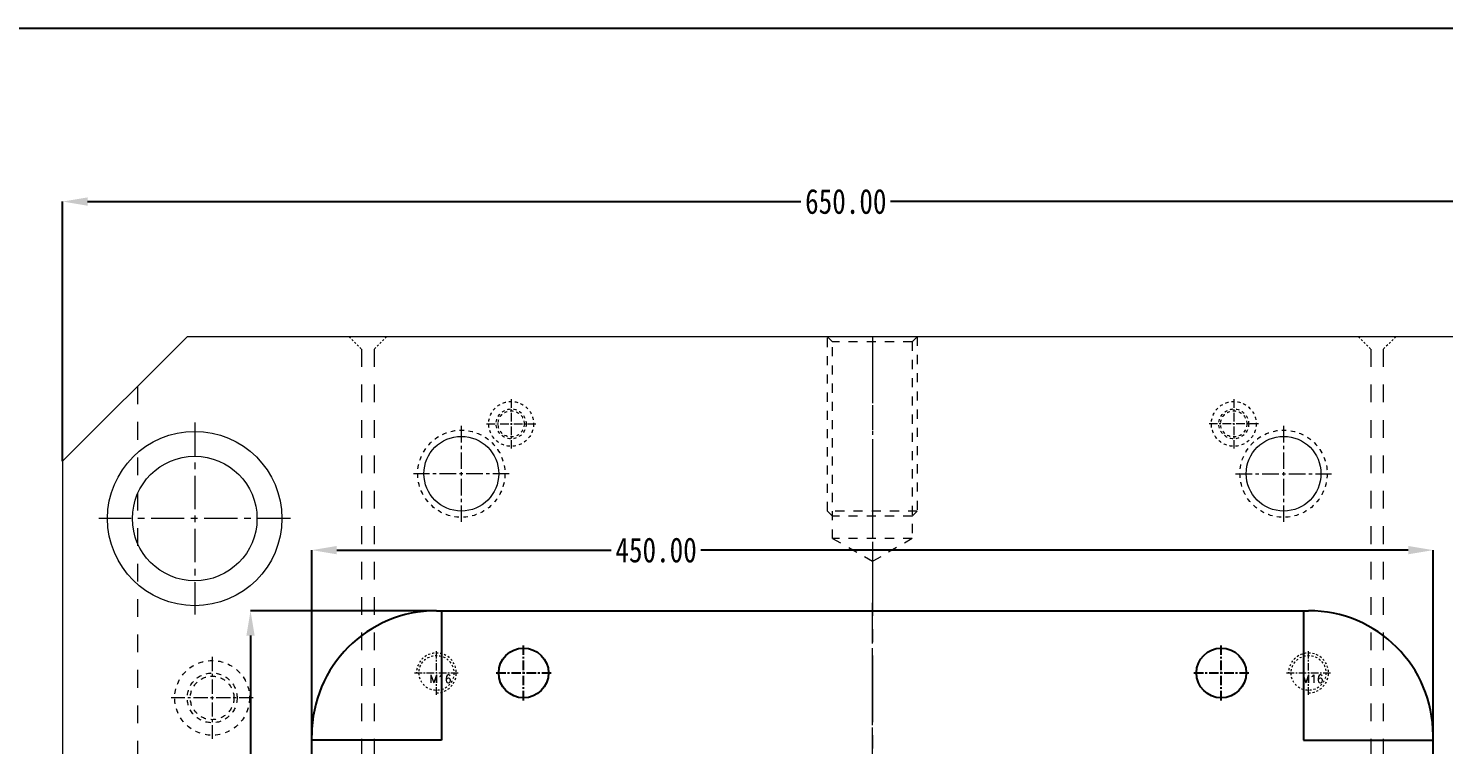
# Model space of a CAD drawing. Header units: millimetres. Extents: x -569 to 1807, y -7664 to 1724.
# Drawn here: x -56 to 513, y -781 to -493 of the extents above; entities that cross this region are included whole.
import ezdxf

# ---------------------------------------------------------------- set-up
doc = ezdxf.new("R2010")
doc.units = ezdxf.units.MM
doc.header["$LTSCALE"] = 16.335
doc.header["$PDMODE"] = 3
doc.header["$PDSIZE"] = 0.3125
doc.linetypes.add('CENTER', pattern=[0.6, 0.375, -0.075, 0.075, -0.075])
doc.linetypes.add('HIDDEN', pattern=[0.2, 0.1, -0.1])
doc.layers.get('0').update_dxf_attribs({"linetype": 'CONTINUOUS'})
doc.layers.get('Defpoints').update_dxf_attribs({"linetype": 'CONTINUOUS'})
for name, color, linetype, lineweight in [('center', 1, 'CENTER', 9), ('moldbase', 7, 'CONTINUOUS', 20), ('screw', 33, 'CONTINUOUS', 13)]:
    doc.layers.add(name, color=color, linetype=linetype, lineweight=lineweight)
doc.styles.get("Standard").update_dxf_attribs({"font": 'txt', "width": 0.8})
doc.styles.add('TXT', font='txt.shx', dxfattribs={"bigfont": 'gbcbig.shx'})
doc.dimstyles.get("Standard").update_dxf_attribs({"dimtxt": 0.15625, "dimasz": 0.1875, "dimexe": 0.125, "dimexo": 0.0625, "dimtad": 0, "dimtih": 1, "dimtoh": 1, "dimdsep": 46, "dimtxsty": 'Standard', "dimcen": 0.09, "dimadec": 0, "dimazin": 0, "dimtp": 0.01, "dimtm": 0.01, "dimtfac": 1, "dimtofl": 0, "dimtmove": 0, "dimatfit": 3, "dimfxl": 0, "dimtolj": 1, "dimarcsym": 0})

# ---------------------------------------------------------------- blocks, each defined once
blk = doc.blocks.new('screw_m16_g')
at = {"layer": 'screw', "color": 1, "linetype": 'CENTER', "ltscale": 0.497582}
for p, q in [((0, -8.8), (0, 8.8)), ((-8.8, 0), (8.8, 0))]:
    blk.add_line(p, q, dxfattribs=at)
at = {"layer": 'screw', "linetype": 'HIDDEN', "ltscale": 0.497582}
blk.add_circle((0, 0), 7, dxfattribs=at)
at = {"layer": 'screw', "color": 92, "linetype": 'HIDDEN', "ltscale": 0.497582}
blk.add_arc((0, 0), 8, 270, 180, dxfattribs=at)
at = {"layer": 'screw', "color": 6, "style": 'TXT'}
blk.add_text('M16', height=3.2, dxfattribs=at).set_placement((-2.72, -4))
blk = doc.blocks.new('*D16')
at = {"color": 6, "lineweight": -2}
for p, q in [((58.27, -777.21), (58.27, -702.89)), ((68.27, -702.89), (178.43, -702.89)), ((498.27, -702.89), (214.43, -702.89)), ((508.27, -777.21), (508.27, -702.89))]:
    blk.add_line(p, q, dxfattribs=at)
at = {"color": 6}
for points in [[(68.27, -701.22), (68.27, -704.56), (58.27, -702.89)], [(498.27, -701.22), (498.27, -704.56), (508.27, -702.89)]]:
    blk.add_solid(points, dxfattribs=at)
at = {"layer": 'Defpoints', "color": 0}
for p in [(58.27, -702.89), (58.27, -777.21), (508.27, -777.21, 0)]:
    blk.add_point(p, dxfattribs=at)
at = {"color": 4, "insert": (196.43, -702.89), "char_height": 10, "attachment_point": 5}
blk.add_mtext('\\A1;450.00', dxfattribs=at)
blk = doc.blocks.new('*D17')
at = {"color": 6, "lineweight": -2}
for p, q in [((108.27, -727.21), (33.67, -727.21)), ((33.67, -737.21), (33.67, -908.59)), ((33.67, -1147.21), (33.67, -944.59)), ((108.27, -1157.21), (33.67, -1157.21))]:
    blk.add_line(p, q, dxfattribs=at)
at = {"color": 6}
for points in [[(32.01, -737.21), (35.34, -737.21), (33.67, -727.21)], [(32.01, -1147.21), (35.34, -1147.21), (33.67, -1157.21)]]:
    blk.add_solid(points, dxfattribs=at)
at = {"layer": 'Defpoints', "color": 0}
for p in [(108.27, -727.21), (33.67, -1157.21), (108.27, -1157.21, 0)]:
    blk.add_point(p, dxfattribs=at)
at = {"color": 4, "insert": (33.67, -926.59), "char_height": 10, "attachment_point": 5, "rotation": 90}
blk.add_mtext('\\A1;430.00', dxfattribs=at)
blk = doc.blocks.new('*D20')
at = {"color": 6, "lineweight": -2}
for p, q in [((-41.73, -667.21), (-41.73, -562.94)), ((-31.73, -562.94), (254.57, -562.94)), ((598.27, -562.94), (290.57, -562.94)), ((608.27, -667.21), (608.27, -562.94))]:
    blk.add_line(p, q, dxfattribs=at)
at = {"color": 6}
for points in [[(-31.73, -561.28), (-31.73, -564.61), (-41.73, -562.94)], [(598.27, -561.28), (598.27, -564.61), (608.27, -562.94)]]:
    blk.add_solid(points, dxfattribs=at)
at = {"layer": 'Defpoints', "color": 0}
for p in [(-41.73, -562.94), (-41.73, -667.21), (608.27, -667.21)]:
    blk.add_point(p, dxfattribs=at)
at = {"color": 4, "insert": (272.57, -562.94), "char_height": 10, "attachment_point": 5}
blk.add_mtext('\\A1;650.00', dxfattribs=at)
blk = doc.blocks.new('2')
at = {"layer": 'moldbase', "color": 1, "linetype": 'CENTER', "ltscale": 0.55978}
for p, q in [((2138.27, -642.31), (2138.27, -662.11)), ((2428.27, -642.31), (2428.27, -662.11)), ((2128.37, -652.21), (2148.17, -652.21)), ((2438.17, -652.21), (2418.37, -652.21)), ((2138.27, -977.11), (2138.27, -957.31)), ((2138.27, -977.11), (2138.27, -957.31)), ((2138.27, -957.31), (2138.27, -977.11)), ((2428.27, -977.11), (2428.27, -957.31)), ((2428.27, -977.11), (2428.27, -957.31)), ((2428.27, -957.31), (2428.27, -977.11)), ((2148.17, -967.21), (2128.37, -967.21)), ((2128.37, -967.21), (2148.17, -967.21)), ((2128.37, -967.21), (2148.17, -967.21)), ((2438.17, -967.21), (2418.37, -967.21)), ((2438.17, -967.21), (2418.37, -967.21)), ((2438.17, -967.21), (2418.37, -967.21)), ((2138.27, -1242.11), (2138.27, -1222.31)), ((2428.27, -1242.11), (2428.27, -1222.31)), ((2128.37, -1232.21), (2148.17, -1232.21)), ((2438.17, -1232.21), (2418.37, -1232.21))]:
    blk.add_line(p, q, dxfattribs=at)
at = {"layer": 'moldbase', "color": 1, "linetype": 'CENTER', "ltscale": 1.08846}
for p, q in [((2118.27, -652.96), (2118.27, -691.46)), ((2448.27, -652.96), (2448.27, -691.46)), ((2137.52, -672.21), (2099.02, -672.21)), ((2429.02, -672.21), (2467.52, -672.21)), ((2118.27, -1231.46), (2118.27, -1192.96)), ((2448.27, -1231.46), (2448.27, -1192.96)), ((2137.52, -1212.21), (2099.02, -1212.21)), ((2429.02, -1212.21), (2467.52, -1212.21))]:
    blk.add_line(p, q, dxfattribs=at)
at = {"layer": 'moldbase', "color": 8, "linetype": 'HIDDEN', "ltscale": 0.746373}
for centre, radius in [((2138.27, -652.21), 9), ((2138.27, -652.21), 6), ((2138.27, -652.21), 5.25), ((2428.27, -652.21), 9), ((2428.27, -652.21), 6), ((2428.27, -652.21), 5.25), ((2138.27, -967.21), 9), ((2138.27, -967.21), 9), ((2138.27, -967.21), 9), ((2428.27, -967.21), 9), ((2428.27, -967.21), 9), ((2428.27, -967.21), 9), ((2138.27, -967.21), 6), ((2138.27, -967.21), 6), ((2138.27, -967.21), 6), ((2138.27, -967.21), 5.25), ((2138.27, -967.21), 5.25), ((2138.27, -967.21), 5.25), ((2428.27, -967.21), 6), ((2428.27, -967.21), 6), ((2428.27, -967.21), 6), ((2428.27, -967.21), 5.25), ((2428.27, -967.21), 5.25), ((2428.27, -967.21), 5.25), ((2138.27, -1232.21), 9), ((2138.27, -1232.21), 6), ((2428.27, -1232.21), 9), ((2428.27, -1232.21), 6), ((2138.27, -1232.21), 5.25), ((2428.27, -1232.21), 5.25)]:
    blk.add_circle(centre, radius, dxfattribs=at)
at = {"layer": 'moldbase', "color": 8, "linetype": 'HIDDEN', "ltscale": 1.08846}
for centre in [(2118.27, -672.21), (2448.27, -672.21), (2118.27, -1212.21), (2448.27, -1212.21)]:
    blk.add_circle(centre, 17.5, dxfattribs=at)
at = {"layer": 'moldbase'}
for centre in [(2118.27, -672.21), (2448.27, -672.21), (2118.27, -1212.21), (2448.27, -1212.21)]:
    blk.add_circle(centre, 15, dxfattribs=at)

msp = doc.modelspace()

# ---------------------------------------------------------------- linework, layer by layer
for p, q in [((108.267, -727.21, 0), (458.267, -727.21, 0)), ((110.267, -727.21), (110.267, -779.21)), ((456.267, -727.21), (456.267, -779.21)), ((58.267, -1107.21), (58.267, -777.21)), ((508.267, -1107.21), (508.267, -777.21)), ((110.267, -779.21), (58.267, -779.21)), ((456.267, -779.21), (508.267, -779.21))]:
    msp.add_line(p, q)
at = {"color": 1, "linetype": 'CENTER', "ltscale": 0.621977}
for p, q in [((143.267, -763.21), (143.267, -741.21)), ((423.267, -763.21), (423.267, -741.21)), ((132.267, -752.21), (154.267, -752.21)), ((412.267, -752.21), (434.267, -752.21))]:
    msp.add_line(p, q, dxfattribs=at)
msp.add_lwpolyline([(-132.066, -493.371), (1729.363, -493.371), (1729.363, -1956.592), (-132.066, -1956.592)], close=True)
for centre in [(143.267, -752.21), (423.267, -752.21)]:
    msp.add_circle(centre, 10)
for centre, start, end in [((108.267, -777.21, 0), 90, 180), ((458.267, -777.21, 0), 0, 90)]:
    msp.add_arc(centre, 50, start, end)
at = {"layer": 'center', "color": 1, "linetype": 'CENTER', "ltscale": 2.674503}
msp.add_line((283.267, -1212.21), (283.267, -722.21), dxfattribs=at)
at = {"layer": 'center', "color": 1, "linetype": 'CENTER', "ltscale": 1.853314}
msp.add_line((283.267, -1116.941), (283.267, -737.48), dxfattribs=at)
at = {"layer": 'moldbase'}
for p, q in [((8.267, -617.21), (-41.733, -667.21)), ((558.267, -617.21), (8.267, -617.21)), ((-41.733, -667.21), (-41.733, -1267.21))]:
    msp.add_line(p, q, dxfattribs=at)
at = {"layer": 'moldbase', "color": 8, "linetype": 'HIDDEN', "ltscale": 0.466483}
for p, q in [((73.267, -617.21), (78.267, -622.21)), ((88.267, -617.21), (83.267, -622.21)), ((478.267, -617.21), (483.267, -622.21)), ((493.267, -617.21), (488.267, -622.21))]:
    msp.add_line(p, q, dxfattribs=at)
at = {"layer": 'moldbase', "color": 92, "linetype": 'HIDDEN', "ltscale": 2.239118}
for p, q in [((265.267, -687.21), (265.267, -617.21)), ((301.267, -617.21), (301.267, -687.21)), ((267.267, -689.21), (265.267, -687.21)), ((301.267, -687.21), (265.267, -687.21)), ((301.267, -687.21), (299.267, -689.21)), ((299.267, -689.21), (267.267, -689.21))]:
    msp.add_line(p, q, dxfattribs=at)
at = {"layer": 'moldbase', "linetype": 'HIDDEN', "ltscale": 2.239118}
for p, q in [((267.267, -619.21), (265.267, -617.21)), ((301.267, -617.21), (299.267, -619.21)), ((299.267, -619.21), (267.267, -619.21)), ((267.267, -698.21), (267.267, -619.21)), ((299.267, -619.21), (299.267, -698.21)), ((283.267, -707.448), (267.267, -698.21)), ((299.267, -698.21), (267.267, -698.21)), ((299.267, -698.21), (283.267, -707.448))]:
    msp.add_line(p, q, dxfattribs=at)
at = {"layer": 'moldbase', "color": 1, "linetype": 'CENTER', "ltscale": 4.353841}
msp.add_line((283.267, -617.21), (283.267, -1317.21), dxfattribs=at)
at = {"layer": 'moldbase', "color": 1, "linetype": 'CENTER', "ltscale": 1.399449}
msp.add_line((283.267, -617.21), (283.267, -707.448), dxfattribs=at)
at = {"layer": 'moldbase', "color": 8, "linetype": 'HIDDEN', "ltscale": 4.353841}
for p, q in [((78.267, -622.21), (78.267, -1312.21)), ((83.267, -622.21), (83.267, -1252.21)), ((483.267, -622.21), (483.267, -1252.21)), ((488.267, -622.21), (488.267, -1312.21)), ((-11.733, -637.21), (-11.733, -1297.21))]:
    msp.add_line(p, q, dxfattribs=at)
at = {"layer": 'moldbase', "color": 1, "linetype": 'CENTER', "ltscale": 2.176921}
for p, q in [((11.267, -651.71), (11.267, -728.71)), ((49.767, -690.21), (-27.233, -690.21))]:
    msp.add_line(p, q, dxfattribs=at)
at = {"layer": 'moldbase', "color": 1, "linetype": 'CENTER', "ltscale": 0.932966}
for p, q in [((18.267, -745.71), (18.267, -778.71)), ((34.767, -762.21), (1.767, -762.21))]:
    msp.add_line(p, q, dxfattribs=at)
at = {"layer": 'moldbase'}
for radius in [35, 25]:
    msp.add_circle((11.267, -690.21), radius, dxfattribs=at)
at = {"layer": 'moldbase', "color": 8, "linetype": 'HIDDEN', "ltscale": 1.243955}
for radius in [15, 10, 8.75]:
    msp.add_circle((18.267, -762.21), radius, dxfattribs=at)

# ---------------------------------------------------------------- block references
msp.add_blockref('2', (-2000, 0))
at = {"layer": 'screw'}
for p in [(108.267, -752.21), (458.267, -752.21, 0)]:
    msp.add_blockref('screw_m16_g', p, dxfattribs=at)

# ---------------------------------------------------------------- dimensions: what is measured, and where the dimension line sits
for base, p1, p2, picture, middle in [((-41.733, -562.945), (608.267, -667.21), (-41.733, -667.21), '*D20', (272.569, -562.945)), ((58.267, -702.892), (508.267, -777.21, 0), (58.267, -777.21), '*D16', (196.427, -702.892))]:
    dim = msp.add_linear_dim(base=base, p1=p1, p2=p2, dimstyle='Standard', override={"dimtxt": 10, "dimasz": 10, "dimexe": 0, "dimexo": 0, "dimgap": 0, "dimtih": 0, "dimtoh": 0, "dimzin": 0, "dimcen": 0, "dimclrd": 6, "dimclre": 6, "dimclrt": 4, "dimadec": 2, "dimtp": 0, "dimtm": 0, "dimtzin": 0})
    dim.commit()
    dim.dimension.update_dxf_attribs({"geometry": picture, "text_midpoint": middle, "dimtype": 160})
dim = msp.add_linear_dim(base=(33.673, -1157.21), p1=(108.267, -727.21), p2=(108.267, -1157.21, 0), angle=90, dimstyle='Standard', override={"dimtxt": 10, "dimasz": 10, "dimexe": 0, "dimexo": 0, "dimgap": 0, "dimtih": 0, "dimtoh": 0, "dimzin": 0, "dimcen": 0, "dimclrd": 6, "dimclre": 6, "dimclrt": 4, "dimadec": 2, "dimtp": 0, "dimtm": 0, "dimtzin": 0})
dim.commit()
dim.dimension.update_dxf_attribs({"geometry": '*D17', "text_midpoint": (33.673, -926.589), "dimtype": 160})

doc.saveas('drawing.dxf')
